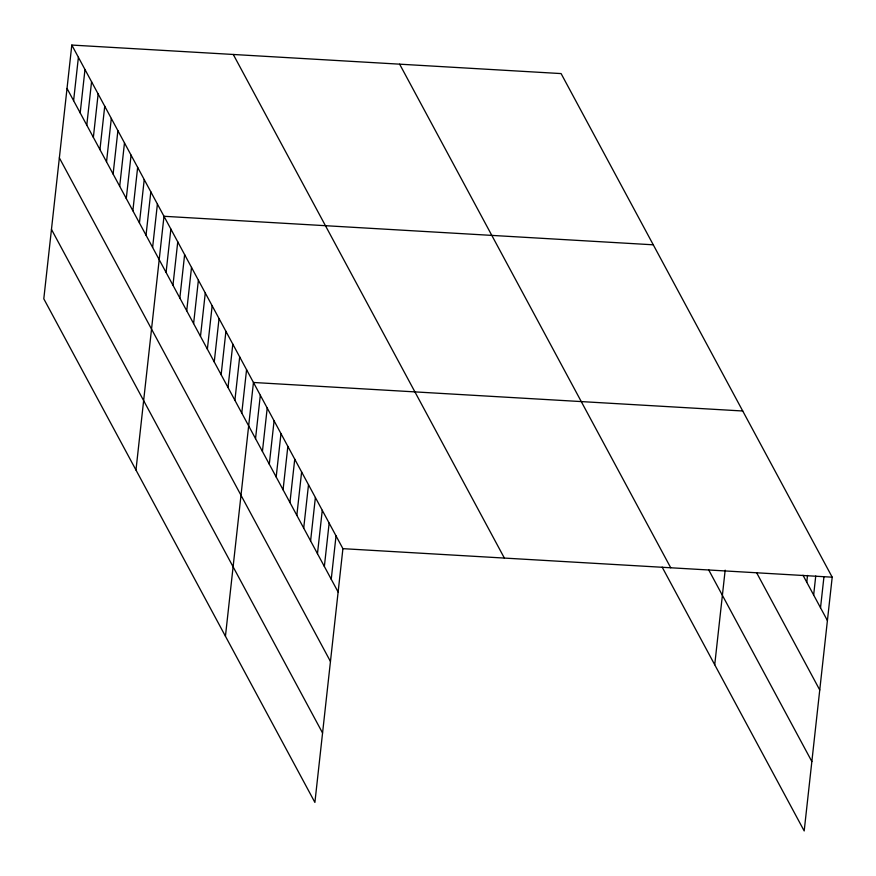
<?xml version="1.0" encoding="UTF-8"?>
<svg xmlns="http://www.w3.org/2000/svg" width="876" height="876" viewBox="0 0 876 876"><rect width="100%" height="100%" fill="white"/><g stroke="black" fill="none" stroke-linecap="round" stroke-linejoin="round"><path stroke-width="1.31" d="M71.81 45.059L43.8 298.815L314.9 802.416L342.91 548.661L71.81 45.059L561.1 73.584L832.2 577.185L804.19 830.941L662.168 567.133M73.606 100.674L78.402 57.29M80.198 112.905L84.983 69.522M86.779 125.137L91.564 81.753M93.36 137.368L98.145 93.984M99.941 149.599L104.737 106.215M106.533 161.819L111.318 118.446M113.113 174.05L117.899 130.677M119.694 186.281L124.48 142.898M126.275 198.513L131.071 155.129M132.867 210.744L137.652 167.36M139.448 222.975L144.233 179.591M146.029 235.206L150.825 191.822M152.61 247.437L157.406 204.053M135.977 470.04L163.987 216.284L653.277 244.809M166.079 272.447L170.864 229.063M172.966 285.237L177.751 241.853M179.843 298.015L184.628 254.631M186.719 310.805L191.516 267.421M193.607 323.583L198.392 280.2M200.484 336.373L205.28 292.989M207.371 349.152L212.156 305.768M214.248 361.93L219.044 318.557M221.135 374.72L225.92 331.336M228.012 387.499L232.808 344.126M234.899 400.288L239.685 356.904M241.776 413.067L246.572 369.683M225.439 636.228L253.449 382.473L742.738 410.997M255.54 438.635L260.325 395.251M262.428 451.425L267.213 408.041M269.304 464.203L274.089 420.819M276.181 476.993L280.977 433.609M283.068 489.772L287.854 446.388M289.945 502.55L294.741 459.177M296.833 515.34L301.618 471.956M303.709 528.119L308.505 484.746M310.597 540.908L315.382 497.524M317.473 553.687L322.269 510.303M324.361 566.476L329.146 523.092M331.238 579.255L336.034 535.871M714.728 664.753L725.164 570.167M806.763 582.212L807.519 575.433M813.651 595.001L815.742 576.025M820.527 607.78L823.977 576.605M342.91 548.661L832.2 577.185M803.007 575.247L827.415 620.569M756.557 572.608L819.75 689.992M708.629 569.761L811.855 761.518M399.642 64.178L670.731 567.768M233.279 54.476L504.379 558.078M67.025 88.443L338.125 592.045M59.36 157.866L330.46 661.468M51.465 229.392L322.565 732.993"/></g></svg>
